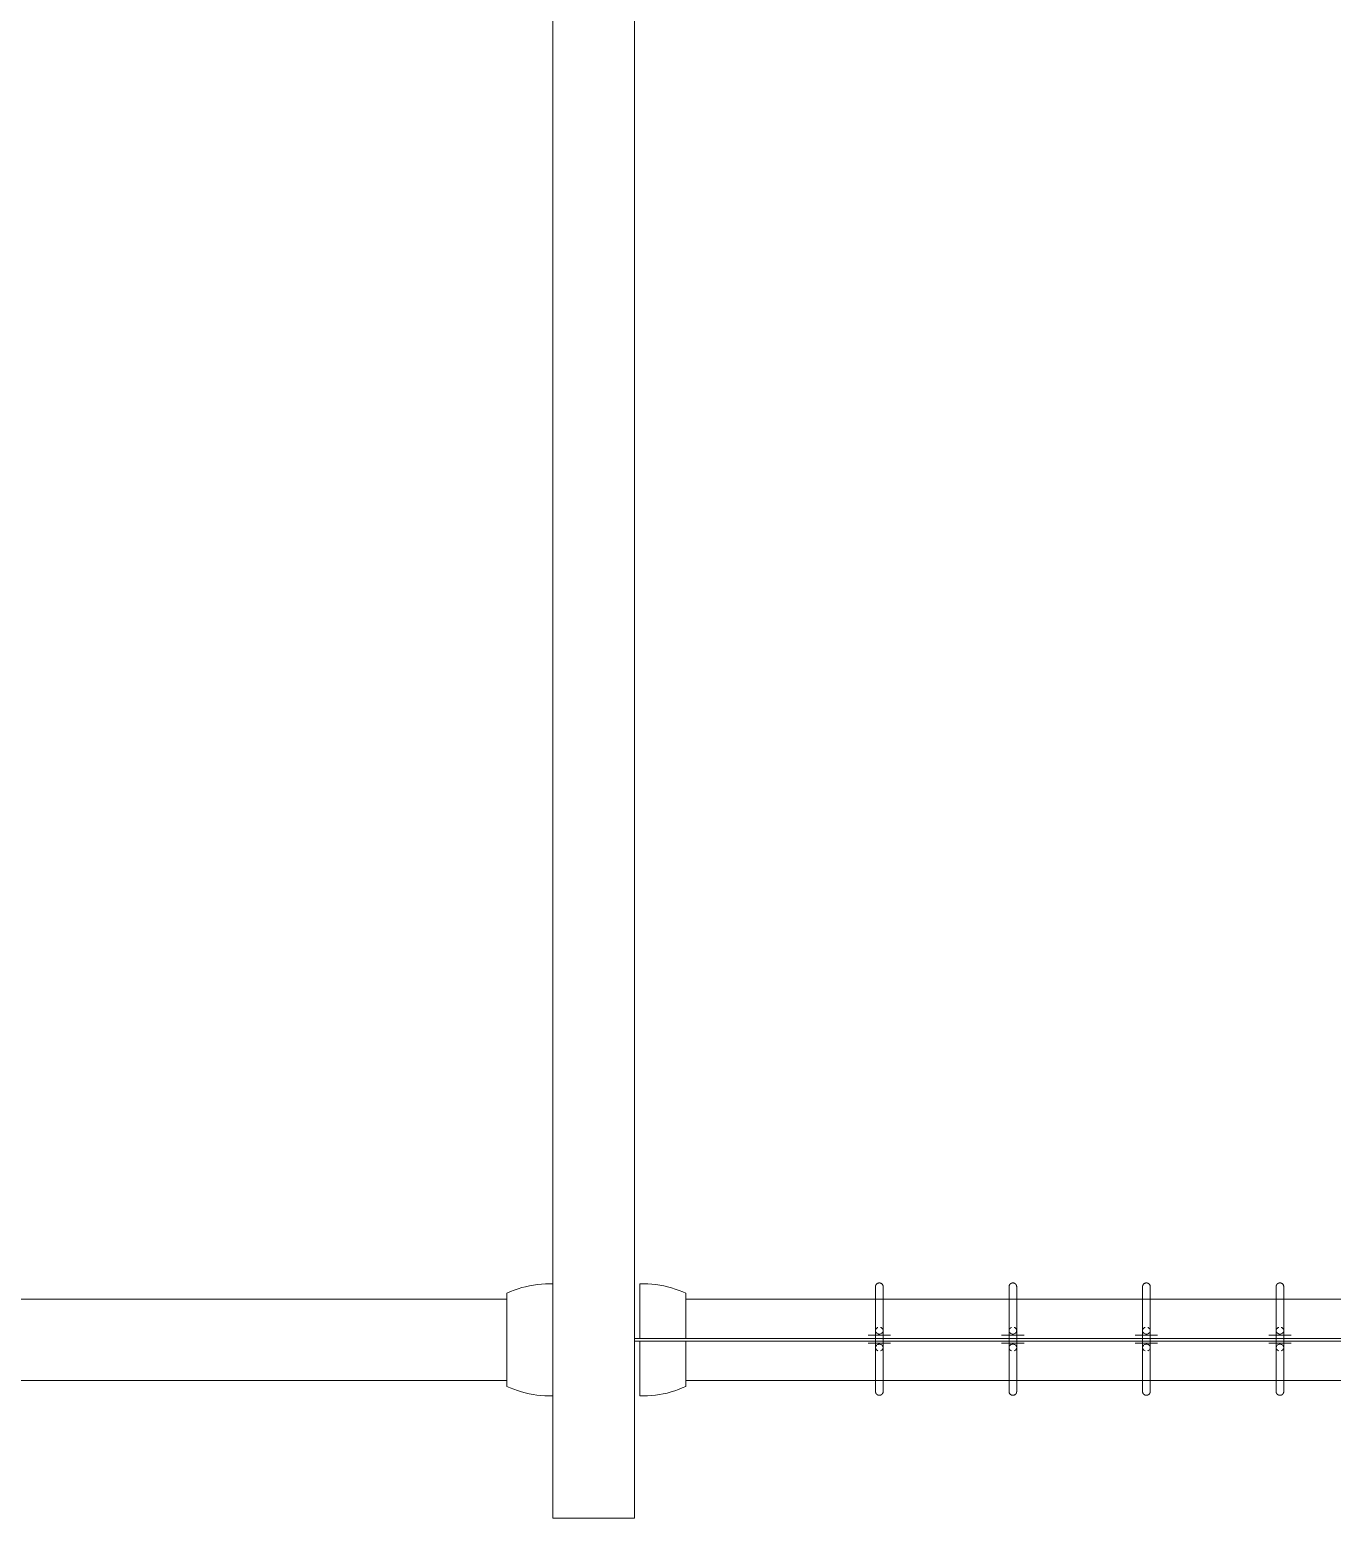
# Model space of a CAD drawing. Header units: inches. Extents: x 899 to 4491, y -721 to 1008.
# Drawn here: x 2245.31 to 2261.27, y 407.54 to 425.79 of the extents above; entities that cross this region are included whole.
import ezdxf

# ---------------------------------------------------------------- set-up
doc = ezdxf.new("R2010")
doc.units = ezdxf.units.IN
doc.header["$MEASUREMENT"] = 0
doc.layers.add('I-WALL', color=2, linetype='Continuous', lineweight=13)
doc.layers.add('P-SANR-FIXT', color=6, linetype='Continuous', lineweight=13)

# ---------------------------------------------------------------- blocks, each defined once
blk = doc.blocks.new('Accessory_Shower_Bobrick_Vinyl-Shower-Curtain - 70 Wide-V81-FIRST FLOOR CONSTRUCTION')
at = {"layer": 'P-SANR-FIXT', "lineweight": 9}
for p, q in [((-9.046, 0.608), (-9.046, 0.113)), ((-8.953, 0.113), (-8.953, 0.608)), ((-7.41, 0.608), (-7.41, 0.113)), ((-7.316, 0.113), (-7.316, 0.608)), ((-5.774, 0.608), (-5.774, 0.113)), ((-5.68, 0.113), (-5.68, 0.608)), ((-4.137, 0.608), (-4.137, 0.113)), ((-4.043, 0.113), (-4.043, 0.608)), ((-12, 0.016), (12, 0.016)), ((-12, 0.016), (-12, -0.016)), ((-9.137, 0.057), (-8.863, 0.057)), ((-8.863, 0.057), (-9.137, 0.057)), ((-9.071, 0.057), (-8.929, 0.057)), ((-8.929, 0.057), (-9.071, 0.057)), ((-7.501, 0.057), (-7.226, 0.057)), ((-7.226, 0.057), (-7.501, 0.057)), ((-7.435, 0.057), (-7.292, 0.057)), ((-7.292, 0.057), (-7.435, 0.057)), ((-5.865, 0.057), (-5.59, 0.057)), ((-5.59, 0.057), (-5.865, 0.057)), ((-5.799, 0.057), (-5.656, 0.057)), ((-5.656, 0.057), (-5.799, 0.057)), ((-4.228, 0.057), (-3.954, 0.057)), ((-3.954, 0.057), (-4.228, 0.057)), ((-4.162, 0.057), (-4.02, 0.057)), ((-4.02, 0.057), (-4.162, 0.057)), ((12, -0.016), (-12, -0.016)), ((-9.137, -0.04), (-8.863, -0.04)), ((-8.863, -0.04), (-9.137, -0.04)), ((-9.071, -0.04), (-8.929, -0.04)), ((-8.929, -0.04), (-9.071, -0.04)), ((-9.046, -0.095), (-9.046, -0.59)), ((-8.953, -0.59), (-8.953, -0.095)), ((-7.501, -0.04), (-7.226, -0.04)), ((-7.226, -0.04), (-7.501, -0.04)), ((-7.435, -0.04), (-7.292, -0.04)), ((-7.292, -0.04), (-7.435, -0.04)), ((-7.41, -0.095), (-7.41, -0.59)), ((-7.316, -0.59), (-7.316, -0.095)), ((-5.865, -0.04), (-5.59, -0.04)), ((-5.59, -0.04), (-5.865, -0.04)), ((-5.799, -0.04), (-5.656, -0.04)), ((-5.656, -0.04), (-5.799, -0.04)), ((-5.774, -0.095), (-5.774, -0.59)), ((-5.68, -0.59), (-5.68, -0.095)), ((-4.228, -0.04), (-3.954, -0.04)), ((-3.954, -0.04), (-4.228, -0.04)), ((-4.162, -0.04), (-4.02, -0.04)), ((-4.02, -0.04), (-4.162, -0.04)), ((-4.137, -0.095), (-4.137, -0.59)), ((-4.043, -0.59), (-4.043, -0.095))]:
    blk.add_line(p, q, dxfattribs=at)
at = {"layer": 'P-SANR-FIXT', "lineweight": 9, "flags": 128}
for points in [[(-9.046, 0.652), (-9.046, 0.653), (-9.046, 0.655), (-9.046, 0.657), (-9.046, 0.659), (-9.045, 0.661), (-9.045, 0.663), (-9.045, 0.665), (-9.044, 0.666), (-9.043, 0.668), (-9.043, 0.67), (-9.042, 0.672), (-9.041, 0.673), (-9.04, 0.675), (-9.039, 0.676), (-9.038, 0.678), (-9.037, 0.68), (-9.036, 0.681), (-9.035, 0.682), (-9.033, 0.684), (-9.032, 0.685), (-9.031, 0.686), (-9.029, 0.688), (-9.028, 0.689), (-9.026, 0.69), (-9.025, 0.691), (-9.023, 0.692), (-9.022, 0.693), (-9.02, 0.694), (-9.018, 0.695), (-9.016, 0.695), (-9.015, 0.696), (-9.013, 0.696), (-9.011, 0.697), (-9.009, 0.697), (-9.007, 0.698), (-9.006, 0.698), (-9.004, 0.698), (-9.002, 0.698), (-9, 0.698), (-8.999, 0.698)], [(-9.046, 0.608), (-9.046, 0.617), (-9.046, 0.625), (-9.046, 0.632), (-9.046, 0.637), (-9.046, 0.642), (-9.046, 0.646), (-9.046, 0.649), (-9.046, 0.651), (-9.046, 0.652)], [(-9.046, 0.652), (-9.046, 0.651), (-9.046, 0.65), (-9.046, 0.647), (-9.046, 0.643), (-9.046, 0.639), (-9.046, 0.633), (-9.046, 0.627), (-9.046, 0.619), (-9.046, 0.61), (-9.046, 0.601), (-9.046, 0.59), (-9.046, 0.579), (-9.046, 0.567), (-9.046, 0.553), (-9.046, 0.539), (-9.046, 0.524), (-9.046, 0.509), (-9.046, 0.492), (-9.046, 0.475), (-9.046, 0.457), (-9.046, 0.438), (-9.046, 0.418), (-9.046, 0.398), (-9.046, 0.378), (-9.046, 0.356), (-9.046, 0.334), (-9.046, 0.312), (-9.046, 0.289), (-9.046, 0.266), (-9.046, 0.242), (-9.046, 0.218), (-9.046, 0.193), (-9.046, 0.168), (-9.046, 0.143), (-9.046, 0.118), (-9.046, 0.093), (-9.046, 0.067), (-9.046, 0.042), (-9.046, 0.016), (-9.046, -0.01), (-9.046, -0.035), (-9.046, -0.061), (-9.046, -0.086), (-9.046, -0.112), (-9.046, -0.137), (-9.046, -0.162), (-9.046, -0.186), (-9.046, -0.211), (-9.046, -0.235), (-9.046, -0.258), (-9.046, -0.282), (-9.046, -0.304), (-9.046, -0.326), (-9.046, -0.348), (-9.046, -0.369), (-9.046, -0.39), (-9.046, -0.409), (-9.046, -0.429), (-9.046, -0.447), (-9.046, -0.465), (-9.046, -0.482), (-9.046, -0.498), (-9.046, -0.513), (-9.046, -0.528), (-9.046, -0.542), (-9.046, -0.554), (-9.046, -0.566), (-9.046, -0.577), (-9.046, -0.587), (-9.046, -0.596), (-9.046, -0.605), (-9.046, -0.612), (-9.046, -0.618), (-9.046, -0.623), (-9.046, -0.627), (-9.046, -0.63), (-9.046, -0.632), (-9.046, -0.633), (-9.046, -0.634)], [(-8.999, 0.698), (-8.998, 0.698), (-8.996, 0.698), (-8.994, 0.698), (-8.992, 0.698), (-8.99, 0.698), (-8.988, 0.697), (-8.987, 0.697), (-8.985, 0.696), (-8.983, 0.695), (-8.981, 0.695), (-8.979, 0.694), (-8.978, 0.693), (-8.976, 0.692), (-8.975, 0.691), (-8.973, 0.69), (-8.971, 0.689), (-8.97, 0.688), (-8.969, 0.687), (-8.967, 0.686), (-8.966, 0.684), (-8.965, 0.683), (-8.963, 0.681), (-8.962, 0.68), (-8.961, 0.678), (-8.96, 0.677), (-8.959, 0.675), (-8.958, 0.674), (-8.957, 0.672), (-8.956, 0.67), (-8.956, 0.669), (-8.955, 0.667), (-8.955, 0.665), (-8.954, 0.663), (-8.954, 0.661), (-8.953, 0.66), (-8.953, 0.658), (-8.953, 0.656), (-8.953, 0.654), (-8.953, 0.652), (-8.953, 0.652)], [(-8.953, -0.634), (-8.953, -0.633), (-8.953, -0.631), (-8.953, -0.629), (-8.953, -0.625), (-8.953, -0.621), (-8.953, -0.615), (-8.953, -0.608), (-8.953, -0.601), (-8.953, -0.592), (-8.953, -0.583), (-8.953, -0.572), (-8.953, -0.561), (-8.953, -0.549), (-8.953, -0.535), (-8.953, -0.521), (-8.953, -0.506), (-8.953, -0.491), (-8.953, -0.474), (-8.953, -0.457), (-8.953, -0.439), (-8.953, -0.42), (-8.953, -0.4), (-8.953, -0.38), (-8.953, -0.359), (-8.953, -0.338), (-8.953, -0.316), (-8.953, -0.294), (-8.953, -0.271), (-8.953, -0.248), (-8.953, -0.224), (-8.953, -0.2), (-8.953, -0.175), (-8.953, -0.15), (-8.953, -0.125), (-8.953, -0.1), (-8.953, -0.075), (-8.953, -0.049), (-8.953, -0.024), (-8.953, 0.002), (-8.953, 0.028), (-8.953, 0.053), (-8.953, 0.079), (-8.953, 0.105), (-8.953, 0.13), (-8.953, 0.155), (-8.953, 0.18), (-8.953, 0.205), (-8.953, 0.229), (-8.953, 0.253), (-8.953, 0.276), (-8.953, 0.3), (-8.953, 0.322), (-8.953, 0.344), (-8.953, 0.366), (-8.953, 0.387), (-8.953, 0.408), (-8.953, 0.427), (-8.953, 0.447), (-8.953, 0.465), (-8.953, 0.483), (-8.953, 0.5), (-8.953, 0.516), (-8.953, 0.531), (-8.953, 0.546), (-8.953, 0.56), (-8.953, 0.572), (-8.953, 0.584), (-8.953, 0.595), (-8.953, 0.605), (-8.953, 0.614), (-8.953, 0.623), (-8.953, 0.63), (-8.953, 0.636), (-8.953, 0.641), (-8.953, 0.645), (-8.953, 0.648), (-8.953, 0.65), (-8.953, 0.651), (-8.953, 0.652)], [(-8.953, 0.652), (-8.953, 0.651), (-8.953, 0.65), (-8.953, 0.647), (-8.953, 0.643), (-8.953, 0.639), (-8.953, 0.633), (-8.953, 0.627), (-8.953, 0.619), (-8.953, 0.61), (-8.953, 0.608)], [(-7.41, 0.652), (-7.41, 0.653), (-7.41, 0.655), (-7.41, 0.657), (-7.409, 0.659), (-7.409, 0.661), (-7.409, 0.663), (-7.408, 0.665), (-7.408, 0.666), (-7.407, 0.668), (-7.406, 0.67), (-7.406, 0.672), (-7.405, 0.673), (-7.404, 0.675), (-7.403, 0.676), (-7.402, 0.678), (-7.401, 0.68), (-7.4, 0.681), (-7.398, 0.682), (-7.397, 0.684), (-7.396, 0.685), (-7.394, 0.686), (-7.393, 0.688), (-7.391, 0.689), (-7.39, 0.69), (-7.388, 0.691), (-7.387, 0.692), (-7.385, 0.693), (-7.384, 0.694), (-7.382, 0.695), (-7.38, 0.695), (-7.378, 0.696), (-7.377, 0.696), (-7.375, 0.697), (-7.373, 0.697), (-7.371, 0.698), (-7.369, 0.698), (-7.367, 0.698), (-7.365, 0.698), (-7.364, 0.698), (-7.363, 0.698)], [(-7.41, 0.608), (-7.41, 0.617), (-7.41, 0.625), (-7.41, 0.632), (-7.41, 0.637), (-7.41, 0.642), (-7.41, 0.646), (-7.41, 0.649), (-7.41, 0.651), (-7.41, 0.652)], [(-7.41, 0.652), (-7.41, 0.651), (-7.41, 0.65), (-7.41, 0.647), (-7.41, 0.643), (-7.41, 0.639), (-7.41, 0.633), (-7.41, 0.627), (-7.41, 0.619), (-7.41, 0.61), (-7.41, 0.601), (-7.41, 0.59), (-7.41, 0.579), (-7.41, 0.567), (-7.41, 0.553), (-7.41, 0.539), (-7.41, 0.524), (-7.41, 0.509), (-7.41, 0.492), (-7.41, 0.475), (-7.41, 0.457), (-7.41, 0.438), (-7.41, 0.418), (-7.41, 0.398), (-7.41, 0.378), (-7.41, 0.356), (-7.41, 0.334), (-7.41, 0.312), (-7.41, 0.289), (-7.41, 0.266), (-7.41, 0.242), (-7.41, 0.218), (-7.41, 0.193), (-7.41, 0.168), (-7.41, 0.143), (-7.41, 0.118), (-7.41, 0.093), (-7.41, 0.067), (-7.41, 0.042), (-7.41, 0.016), (-7.41, -0.01), (-7.41, -0.035), (-7.41, -0.061), (-7.41, -0.086), (-7.41, -0.112), (-7.41, -0.137), (-7.41, -0.162), (-7.41, -0.186), (-7.41, -0.211), (-7.41, -0.235), (-7.41, -0.258), (-7.41, -0.282), (-7.41, -0.304), (-7.41, -0.326), (-7.41, -0.348), (-7.41, -0.369), (-7.41, -0.39), (-7.41, -0.409), (-7.41, -0.429), (-7.41, -0.447), (-7.41, -0.465), (-7.41, -0.482), (-7.41, -0.498), (-7.41, -0.513), (-7.41, -0.528), (-7.41, -0.542), (-7.41, -0.554), (-7.41, -0.566), (-7.41, -0.577), (-7.41, -0.587), (-7.41, -0.596), (-7.41, -0.605), (-7.41, -0.612), (-7.41, -0.618), (-7.41, -0.623), (-7.41, -0.627), (-7.41, -0.63), (-7.41, -0.632), (-7.41, -0.633), (-7.41, -0.634)], [(-7.363, 0.698), (-7.361, 0.698), (-7.359, 0.698), (-7.357, 0.698), (-7.356, 0.698), (-7.354, 0.698), (-7.352, 0.697), (-7.35, 0.697), (-7.348, 0.696), (-7.347, 0.695), (-7.345, 0.695), (-7.343, 0.694), (-7.341, 0.693), (-7.34, 0.692), (-7.338, 0.691), (-7.337, 0.69), (-7.335, 0.689), (-7.334, 0.688), (-7.332, 0.687), (-7.331, 0.686), (-7.329, 0.684), (-7.328, 0.683), (-7.327, 0.681), (-7.326, 0.68), (-7.325, 0.678), (-7.324, 0.677), (-7.323, 0.675), (-7.322, 0.674), (-7.321, 0.672), (-7.32, 0.67), (-7.319, 0.669), (-7.319, 0.667), (-7.318, 0.665), (-7.318, 0.663), (-7.317, 0.661), (-7.317, 0.66), (-7.317, 0.658), (-7.316, 0.656), (-7.316, 0.654), (-7.316, 0.652), (-7.316, 0.652)], [(-7.316, -0.634), (-7.316, -0.633), (-7.316, -0.631), (-7.316, -0.629), (-7.316, -0.625), (-7.316, -0.621), (-7.316, -0.615), (-7.316, -0.608), (-7.316, -0.601), (-7.316, -0.592), (-7.316, -0.583), (-7.316, -0.572), (-7.316, -0.561), (-7.316, -0.549), (-7.316, -0.535), (-7.316, -0.521), (-7.316, -0.506), (-7.316, -0.491), (-7.316, -0.474), (-7.316, -0.457), (-7.316, -0.439), (-7.316, -0.42), (-7.316, -0.4), (-7.316, -0.38), (-7.316, -0.359), (-7.316, -0.338), (-7.316, -0.316), (-7.316, -0.294), (-7.316, -0.271), (-7.316, -0.248), (-7.316, -0.224), (-7.316, -0.2), (-7.316, -0.175), (-7.316, -0.15), (-7.316, -0.125), (-7.316, -0.1), (-7.316, -0.075), (-7.316, -0.049), (-7.316, -0.024), (-7.316, 0.002), (-7.316, 0.028), (-7.316, 0.053), (-7.316, 0.079), (-7.316, 0.105), (-7.316, 0.13), (-7.316, 0.155), (-7.316, 0.18), (-7.316, 0.205), (-7.316, 0.229), (-7.316, 0.253), (-7.316, 0.276), (-7.316, 0.3), (-7.316, 0.322), (-7.316, 0.344), (-7.316, 0.366), (-7.316, 0.387), (-7.316, 0.408), (-7.316, 0.427), (-7.316, 0.447), (-7.316, 0.465), (-7.316, 0.483), (-7.316, 0.5), (-7.316, 0.516), (-7.316, 0.531), (-7.316, 0.546), (-7.316, 0.56), (-7.316, 0.572), (-7.316, 0.584), (-7.316, 0.595), (-7.316, 0.605), (-7.316, 0.614), (-7.316, 0.623), (-7.316, 0.63), (-7.316, 0.636), (-7.316, 0.641), (-7.316, 0.645), (-7.316, 0.648), (-7.316, 0.65), (-7.316, 0.651), (-7.316, 0.652)], [(-7.316, 0.652), (-7.316, 0.651), (-7.316, 0.65), (-7.316, 0.647), (-7.316, 0.643), (-7.316, 0.639), (-7.316, 0.633), (-7.316, 0.627), (-7.316, 0.619), (-7.316, 0.61), (-7.316, 0.608)], [(-5.774, 0.652), (-5.774, 0.653), (-5.773, 0.655), (-5.773, 0.657), (-5.773, 0.659), (-5.773, 0.661), (-5.772, 0.663), (-5.772, 0.665), (-5.771, 0.666), (-5.771, 0.668), (-5.77, 0.67), (-5.769, 0.672), (-5.768, 0.673), (-5.767, 0.675), (-5.766, 0.676), (-5.765, 0.678), (-5.764, 0.68), (-5.763, 0.681), (-5.762, 0.682), (-5.761, 0.684), (-5.759, 0.685), (-5.758, 0.686), (-5.757, 0.688), (-5.755, 0.689), (-5.754, 0.69), (-5.752, 0.691), (-5.75, 0.692), (-5.749, 0.693), (-5.747, 0.694), (-5.745, 0.695), (-5.744, 0.695), (-5.742, 0.696), (-5.74, 0.696), (-5.738, 0.697), (-5.737, 0.697), (-5.735, 0.698), (-5.733, 0.698), (-5.731, 0.698), (-5.729, 0.698), (-5.727, 0.698), (-5.727, 0.698)], [(-5.774, 0.608), (-5.774, 0.617), (-5.774, 0.625), (-5.774, 0.632), (-5.774, 0.637), (-5.774, 0.642), (-5.774, 0.646), (-5.774, 0.649), (-5.774, 0.651), (-5.774, 0.652)], [(-5.774, 0.652), (-5.774, 0.651), (-5.774, 0.65), (-5.774, 0.647), (-5.774, 0.643), (-5.774, 0.639), (-5.774, 0.633), (-5.774, 0.627), (-5.774, 0.619), (-5.774, 0.61), (-5.774, 0.601), (-5.774, 0.59), (-5.774, 0.579), (-5.774, 0.567), (-5.774, 0.553), (-5.774, 0.539), (-5.774, 0.524), (-5.774, 0.509), (-5.774, 0.492), (-5.774, 0.475), (-5.774, 0.457), (-5.774, 0.438), (-5.774, 0.418), (-5.774, 0.398), (-5.774, 0.378), (-5.774, 0.356), (-5.774, 0.334), (-5.774, 0.312), (-5.774, 0.289), (-5.774, 0.266), (-5.774, 0.242), (-5.774, 0.218), (-5.774, 0.193), (-5.774, 0.168), (-5.774, 0.143), (-5.774, 0.118), (-5.774, 0.093), (-5.774, 0.067), (-5.774, 0.042), (-5.774, 0.016), (-5.774, -0.01), (-5.774, -0.035), (-5.774, -0.061), (-5.774, -0.086), (-5.774, -0.112), (-5.774, -0.137), (-5.774, -0.162), (-5.774, -0.186), (-5.774, -0.211), (-5.774, -0.235), (-5.774, -0.258), (-5.774, -0.282), (-5.774, -0.304), (-5.774, -0.326), (-5.774, -0.348), (-5.774, -0.369), (-5.774, -0.39), (-5.774, -0.409), (-5.774, -0.429), (-5.774, -0.447), (-5.774, -0.465), (-5.774, -0.482), (-5.774, -0.498), (-5.774, -0.513), (-5.774, -0.528), (-5.774, -0.542), (-5.774, -0.554), (-5.774, -0.566), (-5.774, -0.577), (-5.774, -0.587), (-5.774, -0.596), (-5.774, -0.605), (-5.774, -0.612), (-5.774, -0.618), (-5.774, -0.623), (-5.774, -0.627), (-5.774, -0.63), (-5.774, -0.632), (-5.774, -0.633), (-5.774, -0.634)], [(-5.727, 0.698), (-5.725, 0.698), (-5.723, 0.698), (-5.721, 0.698), (-5.719, 0.698), (-5.717, 0.698), (-5.716, 0.697), (-5.714, 0.697), (-5.712, 0.696), (-5.71, 0.695), (-5.708, 0.695), (-5.707, 0.694), (-5.705, 0.693), (-5.703, 0.692), (-5.702, 0.691), (-5.7, 0.69), (-5.699, 0.689), (-5.697, 0.688), (-5.696, 0.687), (-5.694, 0.686), (-5.693, 0.684), (-5.692, 0.683), (-5.691, 0.681), (-5.689, 0.68), (-5.688, 0.678), (-5.687, 0.677), (-5.686, 0.675), (-5.685, 0.674), (-5.685, 0.672), (-5.684, 0.67), (-5.683, 0.669), (-5.682, 0.667), (-5.682, 0.665), (-5.681, 0.663), (-5.681, 0.661), (-5.681, 0.66), (-5.68, 0.658), (-5.68, 0.656), (-5.68, 0.654), (-5.68, 0.652), (-5.68, 0.652)], [(-5.68, -0.634), (-5.68, -0.633), (-5.68, -0.631), (-5.68, -0.629), (-5.68, -0.625), (-5.68, -0.621), (-5.68, -0.615), (-5.68, -0.608), (-5.68, -0.601), (-5.68, -0.592), (-5.68, -0.583), (-5.68, -0.572), (-5.68, -0.561), (-5.68, -0.549), (-5.68, -0.535), (-5.68, -0.521), (-5.68, -0.506), (-5.68, -0.491), (-5.68, -0.474), (-5.68, -0.457), (-5.68, -0.439), (-5.68, -0.42), (-5.68, -0.4), (-5.68, -0.38), (-5.68, -0.359), (-5.68, -0.338), (-5.68, -0.316), (-5.68, -0.294), (-5.68, -0.271), (-5.68, -0.248), (-5.68, -0.224), (-5.68, -0.2), (-5.68, -0.175), (-5.68, -0.15), (-5.68, -0.125), (-5.68, -0.1), (-5.68, -0.075), (-5.68, -0.049), (-5.68, -0.024), (-5.68, 0.002), (-5.68, 0.028), (-5.68, 0.053), (-5.68, 0.079), (-5.68, 0.105), (-5.68, 0.13), (-5.68, 0.155), (-5.68, 0.18), (-5.68, 0.205), (-5.68, 0.229), (-5.68, 0.253), (-5.68, 0.276), (-5.68, 0.3), (-5.68, 0.322), (-5.68, 0.344), (-5.68, 0.366), (-5.68, 0.387), (-5.68, 0.408), (-5.68, 0.427), (-5.68, 0.447), (-5.68, 0.465), (-5.68, 0.483), (-5.68, 0.5), (-5.68, 0.516), (-5.68, 0.531), (-5.68, 0.546), (-5.68, 0.56), (-5.68, 0.572), (-5.68, 0.584), (-5.68, 0.595), (-5.68, 0.605), (-5.68, 0.614), (-5.68, 0.623), (-5.68, 0.63), (-5.68, 0.636), (-5.68, 0.641), (-5.68, 0.645), (-5.68, 0.648), (-5.68, 0.65), (-5.68, 0.651), (-5.68, 0.652)], [(-5.68, 0.652), (-5.68, 0.651), (-5.68, 0.65), (-5.68, 0.647), (-5.68, 0.643), (-5.68, 0.639), (-5.68, 0.633), (-5.68, 0.627), (-5.68, 0.619), (-5.68, 0.61), (-5.68, 0.608)], [(-4.137, 0.652), (-4.137, 0.653), (-4.137, 0.655), (-4.137, 0.657), (-4.137, 0.659), (-4.136, 0.661), (-4.136, 0.663), (-4.135, 0.665), (-4.135, 0.666), (-4.134, 0.668), (-4.134, 0.67), (-4.133, 0.672), (-4.132, 0.673), (-4.131, 0.675), (-4.13, 0.676), (-4.129, 0.678), (-4.128, 0.68), (-4.127, 0.681), (-4.126, 0.682), (-4.124, 0.684), (-4.123, 0.685), (-4.122, 0.686), (-4.12, 0.688), (-4.119, 0.689), (-4.117, 0.69), (-4.116, 0.691), (-4.114, 0.692), (-4.112, 0.693), (-4.111, 0.694), (-4.109, 0.695), (-4.107, 0.695), (-4.106, 0.696), (-4.104, 0.696), (-4.102, 0.697), (-4.1, 0.697), (-4.098, 0.698), (-4.096, 0.698), (-4.095, 0.698), (-4.093, 0.698), (-4.091, 0.698), (-4.09, 0.698)], [(-4.137, 0.608), (-4.137, 0.617), (-4.137, 0.625), (-4.137, 0.632), (-4.137, 0.637), (-4.137, 0.642), (-4.137, 0.646), (-4.137, 0.649), (-4.137, 0.651), (-4.137, 0.652)], [(-4.137, 0.652), (-4.137, 0.651), (-4.137, 0.65), (-4.137, 0.647), (-4.137, 0.643), (-4.137, 0.639), (-4.137, 0.633), (-4.137, 0.627), (-4.137, 0.619), (-4.137, 0.61), (-4.137, 0.601), (-4.137, 0.59), (-4.137, 0.579), (-4.137, 0.567), (-4.137, 0.553), (-4.137, 0.539), (-4.137, 0.524), (-4.137, 0.509), (-4.137, 0.492), (-4.137, 0.475), (-4.137, 0.457), (-4.137, 0.438), (-4.137, 0.418), (-4.137, 0.398), (-4.137, 0.378), (-4.137, 0.356), (-4.137, 0.334), (-4.137, 0.312), (-4.137, 0.289), (-4.137, 0.266), (-4.137, 0.242), (-4.137, 0.218), (-4.137, 0.193), (-4.137, 0.168), (-4.137, 0.143), (-4.137, 0.118), (-4.137, 0.093), (-4.137, 0.067), (-4.137, 0.042), (-4.137, 0.016), (-4.137, -0.01), (-4.137, -0.035), (-4.137, -0.061), (-4.137, -0.086), (-4.137, -0.112), (-4.137, -0.137), (-4.137, -0.162), (-4.137, -0.186), (-4.137, -0.211), (-4.137, -0.235), (-4.137, -0.258), (-4.137, -0.282), (-4.137, -0.304), (-4.137, -0.326), (-4.137, -0.348), (-4.137, -0.369), (-4.137, -0.39), (-4.137, -0.409), (-4.137, -0.429), (-4.137, -0.447), (-4.137, -0.465), (-4.137, -0.482), (-4.137, -0.498), (-4.137, -0.513), (-4.137, -0.528), (-4.137, -0.542), (-4.137, -0.554), (-4.137, -0.566), (-4.137, -0.577), (-4.137, -0.587), (-4.137, -0.596), (-4.137, -0.605), (-4.137, -0.612), (-4.137, -0.618), (-4.137, -0.623), (-4.137, -0.627), (-4.137, -0.63), (-4.137, -0.632), (-4.137, -0.633), (-4.137, -0.634)], [(-4.09, 0.698), (-4.088, 0.698), (-4.087, 0.698), (-4.085, 0.698), (-4.083, 0.698), (-4.081, 0.698), (-4.079, 0.697), (-4.077, 0.697), (-4.076, 0.696), (-4.074, 0.695), (-4.072, 0.695), (-4.07, 0.694), (-4.069, 0.693), (-4.067, 0.692), (-4.065, 0.691), (-4.064, 0.69), (-4.062, 0.689), (-4.061, 0.688), (-4.059, 0.687), (-4.058, 0.686), (-4.057, 0.684), (-4.055, 0.683), (-4.054, 0.681), (-4.053, 0.68), (-4.052, 0.678), (-4.051, 0.677), (-4.05, 0.675), (-4.049, 0.674), (-4.048, 0.672), (-4.047, 0.67), (-4.047, 0.669), (-4.046, 0.667), (-4.045, 0.665), (-4.045, 0.663), (-4.045, 0.661), (-4.044, 0.66), (-4.044, 0.658), (-4.044, 0.656), (-4.044, 0.654), (-4.043, 0.652), (-4.043, 0.652)], [(-4.043, -0.634), (-4.043, -0.633), (-4.043, -0.631), (-4.043, -0.629), (-4.043, -0.625), (-4.043, -0.621), (-4.043, -0.615), (-4.043, -0.608), (-4.043, -0.601), (-4.043, -0.592), (-4.043, -0.583), (-4.043, -0.572), (-4.043, -0.561), (-4.043, -0.549), (-4.043, -0.535), (-4.043, -0.521), (-4.043, -0.506), (-4.043, -0.491), (-4.043, -0.474), (-4.043, -0.457), (-4.043, -0.439), (-4.043, -0.42), (-4.043, -0.4), (-4.043, -0.38), (-4.043, -0.359), (-4.043, -0.338), (-4.043, -0.316), (-4.043, -0.294), (-4.043, -0.271), (-4.043, -0.248), (-4.043, -0.224), (-4.043, -0.2), (-4.043, -0.175), (-4.043, -0.15), (-4.043, -0.125), (-4.043, -0.1), (-4.043, -0.075), (-4.043, -0.049), (-4.043, -0.024), (-4.043, 0.002), (-4.043, 0.028), (-4.043, 0.053), (-4.043, 0.079), (-4.043, 0.105), (-4.043, 0.13), (-4.043, 0.155), (-4.043, 0.18), (-4.043, 0.205), (-4.043, 0.229), (-4.043, 0.253), (-4.043, 0.276), (-4.043, 0.3), (-4.043, 0.322), (-4.043, 0.344), (-4.043, 0.366), (-4.043, 0.387), (-4.043, 0.408), (-4.043, 0.427), (-4.043, 0.447), (-4.043, 0.465), (-4.043, 0.483), (-4.043, 0.5), (-4.043, 0.516), (-4.043, 0.531), (-4.043, 0.546), (-4.043, 0.56), (-4.043, 0.572), (-4.043, 0.584), (-4.043, 0.595), (-4.043, 0.605), (-4.043, 0.614), (-4.043, 0.623), (-4.043, 0.63), (-4.043, 0.636), (-4.043, 0.641), (-4.043, 0.645), (-4.043, 0.648), (-4.043, 0.65), (-4.043, 0.651), (-4.043, 0.652)], [(-4.043, 0.652), (-4.043, 0.651), (-4.043, 0.65), (-4.043, 0.647), (-4.043, 0.643), (-4.043, 0.639), (-4.043, 0.633), (-4.043, 0.627), (-4.043, 0.619), (-4.043, 0.61), (-4.043, 0.608)], [(-9.046, 0.013), (-9.046, 0.018), (-9.046, 0.023), (-9.046, 0.028), (-9.046, 0.032), (-9.046, 0.037), (-9.046, 0.042), (-9.046, 0.046), (-9.046, 0.051), (-9.046, 0.055), (-9.046, 0.06), (-9.046, 0.064), (-9.046, 0.068), (-9.046, 0.072), (-9.046, 0.076), (-9.046, 0.08), (-9.046, 0.084), (-9.046, 0.088), (-9.046, 0.091), (-9.046, 0.095), (-9.046, 0.098), (-9.046, 0.101), (-9.046, 0.104), (-9.046, 0.107), (-9.046, 0.11), (-9.046, 0.112), (-9.046, 0.113)], [(-8.953, 0.113), (-8.953, 0.11), (-8.953, 0.108), (-8.953, 0.105), (-8.953, 0.102), (-8.953, 0.099), (-8.953, 0.095), (-8.953, 0.092), (-8.953, 0.089), (-8.953, 0.085), (-8.953, 0.081), (-8.953, 0.077), (-8.953, 0.073), (-8.953, 0.069), (-8.953, 0.065), (-8.953, 0.061), (-8.953, 0.056), (-8.953, 0.052), (-8.953, 0.047), (-8.953, 0.043), (-8.953, 0.038), (-8.953, 0.033), (-8.953, 0.029), (-8.953, 0.024), (-8.953, 0.019), (-8.953, 0.014)], [(-7.41, 0.013), (-7.41, 0.018), (-7.41, 0.023), (-7.41, 0.028), (-7.41, 0.032), (-7.41, 0.037), (-7.41, 0.042), (-7.41, 0.046), (-7.41, 0.051), (-7.41, 0.055), (-7.41, 0.06), (-7.41, 0.064), (-7.41, 0.068), (-7.41, 0.072), (-7.41, 0.076), (-7.41, 0.08), (-7.41, 0.084), (-7.41, 0.088), (-7.41, 0.091), (-7.41, 0.095), (-7.41, 0.098), (-7.41, 0.101), (-7.41, 0.104), (-7.41, 0.107), (-7.41, 0.11), (-7.41, 0.112), (-7.41, 0.113)], [(-7.316, 0.113), (-7.316, 0.11), (-7.316, 0.108), (-7.316, 0.105), (-7.316, 0.102), (-7.316, 0.099), (-7.316, 0.095), (-7.316, 0.092), (-7.316, 0.089), (-7.316, 0.085), (-7.316, 0.081), (-7.316, 0.077), (-7.316, 0.073), (-7.316, 0.069), (-7.316, 0.065), (-7.316, 0.061), (-7.316, 0.056), (-7.316, 0.052), (-7.316, 0.047), (-7.316, 0.043), (-7.316, 0.038), (-7.316, 0.033), (-7.316, 0.029), (-7.316, 0.024), (-7.316, 0.019), (-7.316, 0.014)], [(-5.774, 0.013), (-5.774, 0.018), (-5.774, 0.023), (-5.774, 0.028), (-5.774, 0.032), (-5.774, 0.037), (-5.774, 0.042), (-5.774, 0.046), (-5.774, 0.051), (-5.774, 0.055), (-5.774, 0.06), (-5.774, 0.064), (-5.774, 0.068), (-5.774, 0.072), (-5.774, 0.076), (-5.774, 0.08), (-5.774, 0.084), (-5.774, 0.088), (-5.774, 0.091), (-5.774, 0.095), (-5.774, 0.098), (-5.774, 0.101), (-5.774, 0.104), (-5.774, 0.107), (-5.774, 0.11), (-5.774, 0.112), (-5.774, 0.113)], [(-5.68, 0.113), (-5.68, 0.11), (-5.68, 0.108), (-5.68, 0.105), (-5.68, 0.102), (-5.68, 0.099), (-5.68, 0.095), (-5.68, 0.092), (-5.68, 0.089), (-5.68, 0.085), (-5.68, 0.081), (-5.68, 0.077), (-5.68, 0.073), (-5.68, 0.069), (-5.68, 0.065), (-5.68, 0.061), (-5.68, 0.056), (-5.68, 0.052), (-5.68, 0.047), (-5.68, 0.043), (-5.68, 0.038), (-5.68, 0.033), (-5.68, 0.029), (-5.68, 0.024), (-5.68, 0.019), (-5.68, 0.014)], [(-4.137, 0.013), (-4.137, 0.018), (-4.137, 0.023), (-4.137, 0.028), (-4.137, 0.032), (-4.137, 0.037), (-4.137, 0.042), (-4.137, 0.046), (-4.137, 0.051), (-4.137, 0.055), (-4.137, 0.06), (-4.137, 0.064), (-4.137, 0.068), (-4.137, 0.072), (-4.137, 0.076), (-4.137, 0.08), (-4.137, 0.084), (-4.137, 0.088), (-4.137, 0.091), (-4.137, 0.095), (-4.137, 0.098), (-4.137, 0.101), (-4.137, 0.104), (-4.137, 0.107), (-4.137, 0.11), (-4.137, 0.112), (-4.137, 0.113)], [(-4.043, 0.113), (-4.043, 0.11), (-4.043, 0.108), (-4.043, 0.105), (-4.043, 0.102), (-4.043, 0.099), (-4.043, 0.095), (-4.043, 0.092), (-4.043, 0.089), (-4.043, 0.085), (-4.043, 0.081), (-4.043, 0.077), (-4.043, 0.073), (-4.043, 0.069), (-4.043, 0.065), (-4.043, 0.061), (-4.043, 0.056), (-4.043, 0.052), (-4.043, 0.047), (-4.043, 0.043), (-4.043, 0.038), (-4.043, 0.033), (-4.043, 0.029), (-4.043, 0.024), (-4.043, 0.019), (-4.043, 0.014)], [(-9.046, -0.095), (-9.046, -0.092), (-9.046, -0.09), (-9.046, -0.087), (-9.046, -0.084), (-9.046, -0.081), (-9.046, -0.077), (-9.046, -0.074), (-9.046, -0.07), (-9.046, -0.067), (-9.046, -0.063), (-9.046, -0.059), (-9.046, -0.055), (-9.046, -0.051), (-9.046, -0.047), (-9.046, -0.043), (-9.046, -0.038), (-9.046, -0.034), (-9.046, -0.029), (-9.046, -0.025), (-9.046, -0.02), (-9.046, -0.015)], [(-8.953, -0.014), (-8.953, -0.019), (-8.953, -0.024), (-8.953, -0.028), (-8.953, -0.033), (-8.953, -0.037), (-8.953, -0.042), (-8.953, -0.046), (-8.953, -0.05), (-8.953, -0.054), (-8.953, -0.058), (-8.953, -0.062), (-8.953, -0.066), (-8.953, -0.07), (-8.953, -0.073), (-8.953, -0.077), (-8.953, -0.08), (-8.953, -0.083), (-8.953, -0.086), (-8.953, -0.089), (-8.953, -0.092), (-8.953, -0.094), (-8.953, -0.095)], [(-7.41, -0.095), (-7.41, -0.092), (-7.41, -0.09), (-7.41, -0.087), (-7.41, -0.084), (-7.41, -0.081), (-7.41, -0.077), (-7.41, -0.074), (-7.41, -0.07), (-7.41, -0.067), (-7.41, -0.063), (-7.41, -0.059), (-7.41, -0.055), (-7.41, -0.051), (-7.41, -0.047), (-7.41, -0.043), (-7.41, -0.038), (-7.41, -0.034), (-7.41, -0.029), (-7.41, -0.025), (-7.41, -0.02), (-7.41, -0.015)], [(-7.316, -0.014), (-7.316, -0.019), (-7.316, -0.024), (-7.316, -0.028), (-7.316, -0.033), (-7.316, -0.037), (-7.316, -0.042), (-7.316, -0.046), (-7.316, -0.05), (-7.316, -0.054), (-7.316, -0.058), (-7.316, -0.062), (-7.316, -0.066), (-7.316, -0.07), (-7.316, -0.073), (-7.316, -0.077), (-7.316, -0.08), (-7.316, -0.083), (-7.316, -0.086), (-7.316, -0.089), (-7.316, -0.092), (-7.316, -0.094), (-7.316, -0.095)], [(-5.774, -0.095), (-5.774, -0.092), (-5.774, -0.09), (-5.774, -0.087), (-5.774, -0.084), (-5.774, -0.081), (-5.774, -0.077), (-5.774, -0.074), (-5.774, -0.07), (-5.774, -0.067), (-5.774, -0.063), (-5.774, -0.059), (-5.774, -0.055), (-5.774, -0.051), (-5.774, -0.047), (-5.774, -0.043), (-5.774, -0.038), (-5.774, -0.034), (-5.774, -0.029), (-5.774, -0.025), (-5.774, -0.02), (-5.774, -0.015)], [(-5.68, -0.014), (-5.68, -0.019), (-5.68, -0.024), (-5.68, -0.028), (-5.68, -0.033), (-5.68, -0.037), (-5.68, -0.042), (-5.68, -0.046), (-5.68, -0.05), (-5.68, -0.054), (-5.68, -0.058), (-5.68, -0.062), (-5.68, -0.066), (-5.68, -0.07), (-5.68, -0.073), (-5.68, -0.077), (-5.68, -0.08), (-5.68, -0.083), (-5.68, -0.086), (-5.68, -0.089), (-5.68, -0.092), (-5.68, -0.094), (-5.68, -0.095)], [(-4.137, -0.095), (-4.137, -0.092), (-4.137, -0.09), (-4.137, -0.087), (-4.137, -0.084), (-4.137, -0.081), (-4.137, -0.077), (-4.137, -0.074), (-4.137, -0.07), (-4.137, -0.067), (-4.137, -0.063), (-4.137, -0.059), (-4.137, -0.055), (-4.137, -0.051), (-4.137, -0.047), (-4.137, -0.043), (-4.137, -0.038), (-4.137, -0.034), (-4.137, -0.029), (-4.137, -0.025), (-4.137, -0.02), (-4.137, -0.015)], [(-4.043, -0.014), (-4.043, -0.019), (-4.043, -0.024), (-4.043, -0.028), (-4.043, -0.033), (-4.043, -0.037), (-4.043, -0.042), (-4.043, -0.046), (-4.043, -0.05), (-4.043, -0.054), (-4.043, -0.058), (-4.043, -0.062), (-4.043, -0.066), (-4.043, -0.07), (-4.043, -0.073), (-4.043, -0.077), (-4.043, -0.08), (-4.043, -0.083), (-4.043, -0.086), (-4.043, -0.089), (-4.043, -0.092), (-4.043, -0.094), (-4.043, -0.095)], [(-9.046, -0.634), (-9.046, -0.633), (-9.046, -0.631), (-9.046, -0.629), (-9.046, -0.625), (-9.046, -0.621), (-9.046, -0.615), (-9.046, -0.608), (-9.046, -0.601), (-9.046, -0.592), (-9.046, -0.59)], [(-8.999, -0.68), (-9.001, -0.68), (-9.003, -0.68), (-9.005, -0.68), (-9.007, -0.68), (-9.009, -0.679), (-9.011, -0.679), (-9.012, -0.679), (-9.014, -0.678), (-9.016, -0.677), (-9.018, -0.677), (-9.019, -0.676), (-9.021, -0.675), (-9.023, -0.674), (-9.024, -0.673), (-9.026, -0.672), (-9.027, -0.671), (-9.029, -0.67), (-9.03, -0.669), (-9.032, -0.667), (-9.033, -0.666), (-9.034, -0.665), (-9.036, -0.663), (-9.037, -0.662), (-9.038, -0.66), (-9.039, -0.659), (-9.04, -0.657), (-9.041, -0.656), (-9.042, -0.654), (-9.042, -0.652), (-9.043, -0.65), (-9.044, -0.649), (-9.044, -0.647), (-9.045, -0.645), (-9.045, -0.643), (-9.046, -0.641), (-9.046, -0.64), (-9.046, -0.638), (-9.046, -0.636), (-9.046, -0.634), (-9.046, -0.634)], [(-8.953, -0.634), (-8.953, -0.635), (-8.953, -0.637), (-8.953, -0.639), (-8.953, -0.641), (-8.954, -0.643), (-8.954, -0.645), (-8.954, -0.646), (-8.955, -0.648), (-8.956, -0.65), (-8.956, -0.652), (-8.957, -0.653), (-8.958, -0.655), (-8.959, -0.657), (-8.96, -0.658), (-8.961, -0.66), (-8.962, -0.661), (-8.963, -0.663), (-8.964, -0.664), (-8.965, -0.666), (-8.967, -0.667), (-8.968, -0.668), (-8.97, -0.67), (-8.971, -0.671), (-8.973, -0.672), (-8.974, -0.673), (-8.976, -0.674), (-8.977, -0.675), (-8.979, -0.676), (-8.981, -0.676), (-8.982, -0.677), (-8.984, -0.678), (-8.986, -0.678), (-8.988, -0.679), (-8.99, -0.679), (-8.991, -0.68), (-8.993, -0.68), (-8.995, -0.68), (-8.997, -0.68), (-8.999, -0.68), (-8.999, -0.68)], [(-8.953, -0.59), (-8.953, -0.599), (-8.953, -0.607), (-8.953, -0.614), (-8.953, -0.619), (-8.953, -0.624), (-8.953, -0.628), (-8.953, -0.631), (-8.953, -0.633), (-8.953, -0.633)], [(-7.41, -0.634), (-7.41, -0.633), (-7.41, -0.631), (-7.41, -0.629), (-7.41, -0.625), (-7.41, -0.621), (-7.41, -0.615), (-7.41, -0.608), (-7.41, -0.601), (-7.41, -0.592), (-7.41, -0.59)], [(-7.363, -0.68), (-7.365, -0.68), (-7.367, -0.68), (-7.369, -0.68), (-7.371, -0.68), (-7.372, -0.679), (-7.374, -0.679), (-7.376, -0.679), (-7.378, -0.678), (-7.38, -0.677), (-7.381, -0.677), (-7.383, -0.676), (-7.385, -0.675), (-7.386, -0.674), (-7.388, -0.673), (-7.39, -0.672), (-7.391, -0.671), (-7.393, -0.67), (-7.394, -0.669), (-7.395, -0.667), (-7.397, -0.666), (-7.398, -0.665), (-7.399, -0.663), (-7.4, -0.662), (-7.401, -0.66), (-7.403, -0.659), (-7.404, -0.657), (-7.404, -0.656), (-7.405, -0.654), (-7.406, -0.652), (-7.407, -0.65), (-7.407, -0.649), (-7.408, -0.647), (-7.409, -0.645), (-7.409, -0.643), (-7.409, -0.641), (-7.41, -0.64), (-7.41, -0.638), (-7.41, -0.636), (-7.41, -0.634), (-7.41, -0.634)], [(-7.316, -0.634), (-7.316, -0.635), (-7.316, -0.637), (-7.317, -0.639), (-7.317, -0.641), (-7.317, -0.643), (-7.318, -0.645), (-7.318, -0.646), (-7.319, -0.648), (-7.319, -0.65), (-7.32, -0.652), (-7.321, -0.653), (-7.322, -0.655), (-7.322, -0.657), (-7.323, -0.658), (-7.324, -0.66), (-7.325, -0.661), (-7.327, -0.663), (-7.328, -0.664), (-7.329, -0.666), (-7.33, -0.667), (-7.332, -0.668), (-7.333, -0.67), (-7.335, -0.671), (-7.336, -0.672), (-7.338, -0.673), (-7.339, -0.674), (-7.341, -0.675), (-7.343, -0.676), (-7.344, -0.676), (-7.346, -0.677), (-7.348, -0.678), (-7.35, -0.678), (-7.351, -0.679), (-7.353, -0.679), (-7.355, -0.68), (-7.357, -0.68), (-7.359, -0.68), (-7.361, -0.68), (-7.363, -0.68), (-7.363, -0.68)], [(-7.316, -0.59), (-7.316, -0.599), (-7.316, -0.607), (-7.316, -0.614), (-7.316, -0.619), (-7.316, -0.624), (-7.316, -0.628), (-7.316, -0.631), (-7.316, -0.633), (-7.316, -0.633)], [(-5.774, -0.634), (-5.774, -0.633), (-5.774, -0.631), (-5.774, -0.629), (-5.774, -0.625), (-5.774, -0.621), (-5.774, -0.615), (-5.774, -0.608), (-5.774, -0.601), (-5.774, -0.592), (-5.774, -0.59)], [(-5.727, -0.68), (-5.729, -0.68), (-5.73, -0.68), (-5.732, -0.68), (-5.734, -0.68), (-5.736, -0.679), (-5.738, -0.679), (-5.74, -0.679), (-5.741, -0.678), (-5.743, -0.677), (-5.745, -0.677), (-5.747, -0.676), (-5.748, -0.675), (-5.75, -0.674), (-5.752, -0.673), (-5.753, -0.672), (-5.755, -0.671), (-5.756, -0.67), (-5.758, -0.669), (-5.759, -0.667), (-5.76, -0.666), (-5.762, -0.665), (-5.763, -0.663), (-5.764, -0.662), (-5.765, -0.66), (-5.766, -0.659), (-5.767, -0.657), (-5.768, -0.656), (-5.769, -0.654), (-5.77, -0.652), (-5.77, -0.65), (-5.771, -0.649), (-5.772, -0.647), (-5.772, -0.645), (-5.773, -0.643), (-5.773, -0.641), (-5.773, -0.64), (-5.773, -0.638), (-5.774, -0.636), (-5.774, -0.634), (-5.774, -0.634)], [(-5.68, -0.634), (-5.68, -0.635), (-5.68, -0.637), (-5.68, -0.639), (-5.68, -0.641), (-5.681, -0.643), (-5.681, -0.645), (-5.682, -0.646), (-5.682, -0.648), (-5.683, -0.65), (-5.684, -0.652), (-5.684, -0.653), (-5.685, -0.655), (-5.686, -0.657), (-5.687, -0.658), (-5.688, -0.66), (-5.689, -0.661), (-5.69, -0.663), (-5.691, -0.664), (-5.693, -0.666), (-5.694, -0.667), (-5.695, -0.668), (-5.697, -0.67), (-5.698, -0.671), (-5.7, -0.672), (-5.701, -0.673), (-5.703, -0.674), (-5.705, -0.675), (-5.706, -0.676), (-5.708, -0.676), (-5.71, -0.677), (-5.712, -0.678), (-5.713, -0.678), (-5.715, -0.679), (-5.717, -0.679), (-5.719, -0.68), (-5.721, -0.68), (-5.722, -0.68), (-5.724, -0.68), (-5.726, -0.68), (-5.727, -0.68)], [(-5.68, -0.59), (-5.68, -0.599), (-5.68, -0.607), (-5.68, -0.614), (-5.68, -0.619), (-5.68, -0.624), (-5.68, -0.628), (-5.68, -0.631), (-5.68, -0.633), (-5.68, -0.633)], [(-4.137, -0.634), (-4.137, -0.633), (-4.137, -0.631), (-4.137, -0.629), (-4.137, -0.625), (-4.137, -0.621), (-4.137, -0.615), (-4.137, -0.608), (-4.137, -0.601), (-4.137, -0.592), (-4.137, -0.59)], [(-4.09, -0.68), (-4.092, -0.68), (-4.094, -0.68), (-4.096, -0.68), (-4.098, -0.68), (-4.1, -0.679), (-4.102, -0.679), (-4.103, -0.679), (-4.105, -0.678), (-4.107, -0.677), (-4.109, -0.677), (-4.11, -0.676), (-4.112, -0.675), (-4.114, -0.674), (-4.115, -0.673), (-4.117, -0.672), (-4.118, -0.671), (-4.12, -0.67), (-4.121, -0.669), (-4.123, -0.667), (-4.124, -0.666), (-4.125, -0.665), (-4.126, -0.663), (-4.128, -0.662), (-4.129, -0.66), (-4.13, -0.659), (-4.131, -0.657), (-4.132, -0.656), (-4.133, -0.654), (-4.133, -0.652), (-4.134, -0.65), (-4.135, -0.649), (-4.135, -0.647), (-4.136, -0.645), (-4.136, -0.643), (-4.137, -0.641), (-4.137, -0.64), (-4.137, -0.638), (-4.137, -0.636), (-4.137, -0.634), (-4.137, -0.634)], [(-4.043, -0.634), (-4.044, -0.635), (-4.044, -0.637), (-4.044, -0.639), (-4.044, -0.641), (-4.044, -0.643), (-4.045, -0.645), (-4.045, -0.646), (-4.046, -0.648), (-4.046, -0.65), (-4.047, -0.652), (-4.048, -0.653), (-4.049, -0.655), (-4.05, -0.657), (-4.051, -0.658), (-4.052, -0.66), (-4.053, -0.661), (-4.054, -0.663), (-4.055, -0.664), (-4.056, -0.666), (-4.058, -0.667), (-4.059, -0.668), (-4.061, -0.67), (-4.062, -0.671), (-4.063, -0.672), (-4.065, -0.673), (-4.067, -0.674), (-4.068, -0.675), (-4.07, -0.676), (-4.072, -0.676), (-4.073, -0.677), (-4.075, -0.678), (-4.077, -0.678), (-4.079, -0.679), (-4.081, -0.679), (-4.082, -0.68), (-4.084, -0.68), (-4.086, -0.68), (-4.088, -0.68), (-4.09, -0.68), (-4.09, -0.68)], [(-4.043, -0.59), (-4.043, -0.599), (-4.043, -0.607), (-4.043, -0.614), (-4.043, -0.619), (-4.043, -0.624), (-4.043, -0.628), (-4.043, -0.631), (-4.043, -0.633), (-4.043, -0.633)]]:
    blk.add_lwpolyline(points, dxfattribs=at)
at = {"layer": 'P-SANR-FIXT', "lineweight": 9}
for points in [[(-8.999, 0.071), (-9.005, 0.071), (-9.016, 0.072), (-9.03, 0.08), (-9.041, 0.091), (-9.047, 0.105), (-9.047, 0.12), (-9.041, 0.134), (-9.03, 0.146), (-9.021, 0.151), (-9.016, 0.153)], [(-8.983, 0.153), (-8.978, 0.151), (-8.969, 0.146), (-8.958, 0.134), (-8.952, 0.12), (-8.952, 0.105), (-8.958, 0.091), (-8.969, 0.08), (-8.983, 0.072), (-8.994, 0.071), (-8.999, 0.071)], [(-7.363, 0.071), (-7.369, 0.071), (-7.379, 0.072), (-7.394, 0.08), (-7.405, 0.091), (-7.41, 0.105), (-7.41, 0.12), (-7.405, 0.134), (-7.394, 0.146), (-7.384, 0.151), (-7.379, 0.153)], [(-7.347, 0.153), (-7.342, 0.151), (-7.332, 0.146), (-7.322, 0.134), (-7.316, 0.12), (-7.316, 0.105), (-7.322, 0.091), (-7.332, 0.08), (-7.347, 0.072), (-7.358, 0.071), (-7.363, 0.071)], [(-5.727, 0.071), (-5.732, 0.071), (-5.743, 0.072), (-5.757, 0.08), (-5.768, 0.091), (-5.774, 0.105), (-5.774, 0.12), (-5.768, 0.134), (-5.758, 0.146), (-5.748, 0.151), (-5.743, 0.153)], [(-5.711, 0.153), (-5.706, 0.151), (-5.696, 0.146), (-5.685, 0.134), (-5.68, 0.12), (-5.68, 0.105), (-5.685, 0.091), (-5.696, 0.08), (-5.71, 0.072), (-5.721, 0.071), (-5.727, 0.071)], [(-4.09, 0.071), (-4.096, 0.071), (-4.107, 0.072), (-4.121, 0.08), (-4.132, 0.091), (-4.137, 0.105), (-4.137, 0.12), (-4.132, 0.134), (-4.121, 0.146), (-4.112, 0.151), (-4.106, 0.153)], [(-4.074, 0.153), (-4.069, 0.151), (-4.06, 0.146), (-4.049, 0.134), (-4.043, 0.12), (-4.043, 0.105), (-4.049, 0.091), (-4.06, 0.08), (-4.074, 0.072), (-4.085, 0.071), (-4.09, 0.071)], [(-8.999, -0.053), (-9.005, -0.053), (-9.016, -0.054), (-9.03, -0.062), (-9.041, -0.073), (-9.047, -0.087), (-9.047, -0.102), (-9.041, -0.116), (-9.03, -0.128), (-9.021, -0.133), (-9.016, -0.135)], [(-8.983, -0.135), (-8.978, -0.133), (-8.969, -0.128), (-8.958, -0.116), (-8.952, -0.102), (-8.952, -0.087), (-8.958, -0.073), (-8.969, -0.062), (-8.983, -0.054), (-8.994, -0.053), (-8.999, -0.053)], [(-7.363, -0.053), (-7.369, -0.053), (-7.379, -0.054), (-7.394, -0.062), (-7.405, -0.073), (-7.41, -0.087), (-7.41, -0.102), (-7.405, -0.116), (-7.394, -0.128), (-7.384, -0.133), (-7.379, -0.135)], [(-7.347, -0.135), (-7.342, -0.133), (-7.332, -0.128), (-7.322, -0.116), (-7.316, -0.102), (-7.316, -0.087), (-7.322, -0.073), (-7.332, -0.062), (-7.347, -0.054), (-7.358, -0.053), (-7.363, -0.053)], [(-5.727, -0.053), (-5.732, -0.053), (-5.743, -0.054), (-5.757, -0.062), (-5.768, -0.073), (-5.774, -0.087), (-5.774, -0.102), (-5.768, -0.116), (-5.758, -0.128), (-5.748, -0.133), (-5.743, -0.135)], [(-5.711, -0.135), (-5.706, -0.133), (-5.696, -0.128), (-5.685, -0.116), (-5.68, -0.102), (-5.68, -0.087), (-5.685, -0.073), (-5.696, -0.062), (-5.71, -0.054), (-5.721, -0.053), (-5.727, -0.053)], [(-4.09, -0.053), (-4.096, -0.053), (-4.107, -0.054), (-4.121, -0.062), (-4.132, -0.073), (-4.137, -0.087), (-4.137, -0.102), (-4.132, -0.116), (-4.121, -0.128), (-4.112, -0.133), (-4.106, -0.135)], [(-4.074, -0.135), (-4.069, -0.133), (-4.06, -0.128), (-4.049, -0.116), (-4.043, -0.102), (-4.043, -0.087), (-4.049, -0.073), (-4.06, -0.062), (-4.074, -0.054), (-4.085, -0.053), (-4.09, -0.053)]]:
    blk.add_open_spline(points, degree=3, dxfattribs=at)
blk = doc.blocks.new('Accessory_Shower_Bobrick_B-207 - 72W-V82-FIRST FLOOR CONSTRUCTION')
at = {"layer": 'P-SANR-FIXT', "lineweight": 9}
for p, q in [((-957.373, 409.153), (-957.373, 410.294)), ((-956.811, 410.411), (-956.811, 409.036)), ((-957.373, 410.223), (-988.248, 410.223)), ((-988.248, 409.223), (-957.373, 409.223))]:
    blk.add_line(p, q, dxfattribs=at)
at = {"layer": 'P-SANR-FIXT', "lineweight": 9, "flags": 128}
for points in [[(-957.373, 410.294), (-957.329, 410.314), (-957.283, 410.332), (-957.237, 410.348), (-957.191, 410.363), (-957.144, 410.375), (-957.096, 410.386), (-957.048, 410.395), (-957, 410.402), (-956.951, 410.407), (-956.902, 410.41), (-956.854, 410.411), (-956.811, 410.411)], [(-956.811, 409.036), (-956.859, 409.036), (-956.908, 409.037), (-956.957, 409.04), (-957.006, 409.046), (-957.054, 409.053), (-957.102, 409.062), (-957.149, 409.073), (-957.196, 409.086), (-957.243, 409.1), (-957.289, 409.117), (-957.334, 409.136), (-957.373, 409.153)]]:
    blk.add_lwpolyline(points, dxfattribs=at)
blk = doc.blocks.new('Accessory_Shower_Bobrick_B-207 - 72W-7280602-FIRST FLOOR CONSTRUCTION')
at = {"layer": 'P-SANR-FIXT', "lineweight": 9}
for p, q in [((-1021.379, 410.411), (-1021.379, 409.741)), ((-1020.816, 409.741), (-1020.816, 410.294)), ((-989.941, 410.223), (-1020.816, 410.223)), ((-1020.816, 410.156), (-1020.816, 410.223)), ((-1021.379, 409.706), (-1021.379, 409.036)), ((-1020.816, 409.153), (-1020.816, 409.706)), ((-1020.816, 409.223), (-1020.816, 409.29)), ((-1020.816, 409.223), (-989.941, 409.223))]:
    blk.add_line(p, q, dxfattribs=at)
at = {"layer": 'P-SANR-FIXT', "lineweight": 9, "flags": 128}
for points in [[(-1021.379, 410.411), (-1021.33, 410.411), (-1021.281, 410.41), (-1021.233, 410.407), (-1021.184, 410.401), (-1021.136, 410.394), (-1021.088, 410.385), (-1021.04, 410.374), (-1020.993, 410.361), (-1020.947, 410.346), (-1020.901, 410.33), (-1020.855, 410.311), (-1020.816, 410.294)], [(-1020.816, 409.153), (-1020.861, 409.133), (-1020.906, 409.115), (-1020.952, 409.099), (-1020.999, 409.084), (-1021.046, 409.071), (-1021.094, 409.061), (-1021.142, 409.052), (-1021.19, 409.045), (-1021.238, 409.04), (-1021.287, 409.037), (-1021.336, 409.036), (-1021.379, 409.036)]]:
    blk.add_lwpolyline(points, dxfattribs=at)

msp = doc.modelspace()

# ---------------------------------------------------------------- linework, layer by layer
at = {"layer": 'I-WALL'}
for p, q in [((2251.724, 467.036), (2251.724, 410.411)), ((2252.724, 409.739), (2252.724, 467.036)), ((2252.724, 407.536), (2252.724, 409.708)), ((2251.724, 409.238), (2251.724, 409.187)), ((2251.724, 409.036), (2251.724, 407.536)), ((2251.724, 407.536), (2252.724, 407.536))]:
    msp.add_line(p, q, dxfattribs=at)

# ---------------------------------------------------------------- block references
at = {"layer": 'P-SANR-FIXT', "lineweight": 9}
for name, p in [('Accessory_Shower_Bobrick_B-207 - 72W-V82-FIRST FLOOR CONSTRUCTION', (3208.535, 0)), ('Accessory_Shower_Bobrick_Vinyl-Shower-Curtain - 70 Wide-V81-FIRST FLOOR CONSTRUCTION', (2264.724, 409.723)), ('Accessory_Shower_Bobrick_B-207 - 72W-7280602-FIRST FLOOR CONSTRUCTION', (3274.171, 0))]:
    msp.add_blockref(name, p, dxfattribs=at)

doc.saveas('drawing.dxf')
